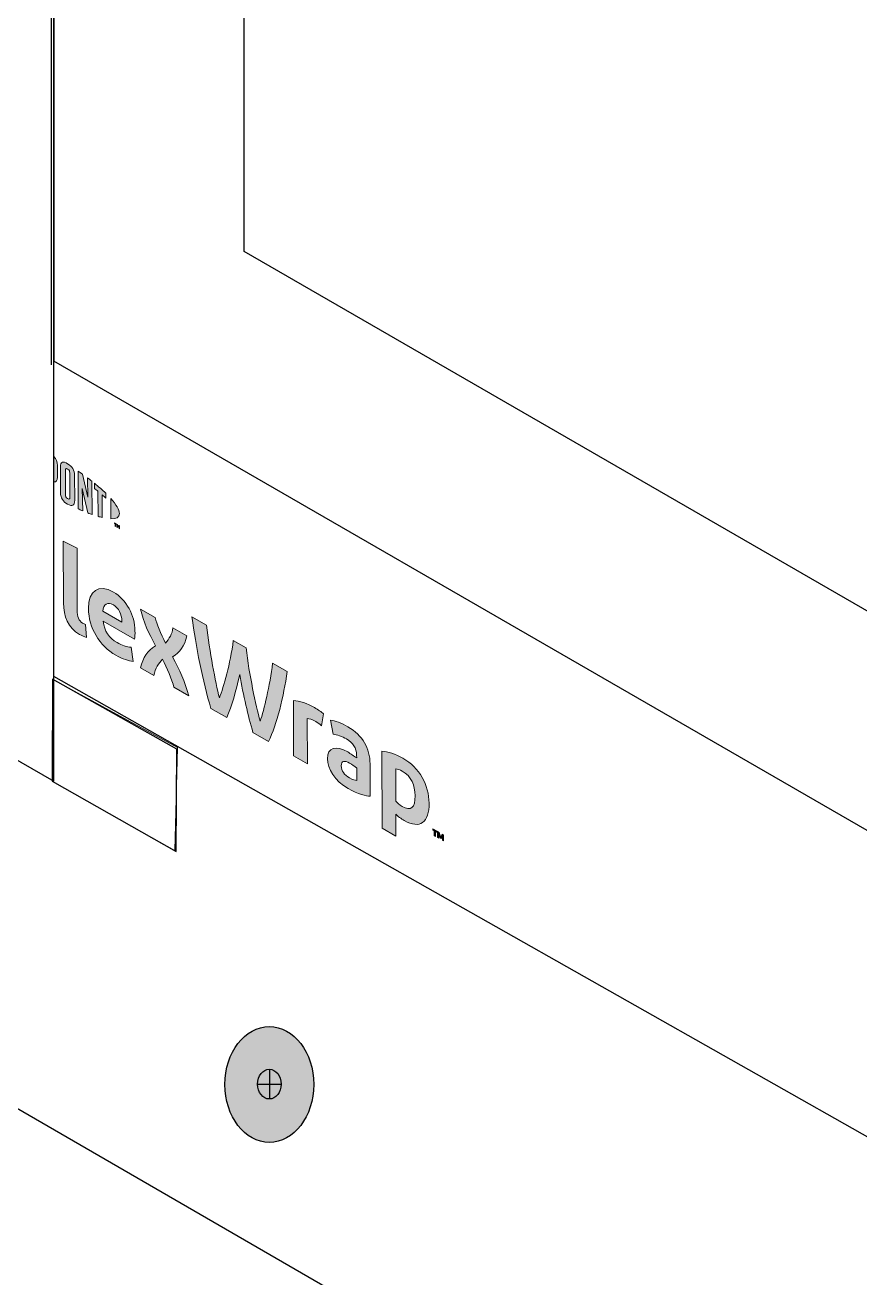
# Model space of a CAD drawing. Header units: inches. Extents: x -20.8 to 74.7, y -53.7 to 19.1.
# Drawn here: x 49.379 to 50.336, y -38.709 to -37.272 of the extents above; entities that cross this region are included whole.
import ezdxf

# ---------------------------------------------------------------- set-up
doc = ezdxf.new("R2010")
doc.units = ezdxf.units.IN
doc.header["$MEASUREMENT"] = 0
doc.layers.add('G-ANNO-TTLB', color=7, linetype='Continuous', lineweight=0)
doc.layers.add('TYVEK', color=7, linetype='Continuous', lineweight=0)

# ---------------------------------------------------------------- blocks, each defined once
blk = doc.blocks.new('Block_21')
at = {"layer": 'TYVEK', "color": 2, "lineweight": 25, "true_color": 0xffff00}
for points in [[(49.4091, -37.6612)], [(50.9984, -38.5617)]]:
    blk.add_lwpolyline(points, dxfattribs=at)
blk = doc.blocks.new('Block_22')
at = {"layer": 'TYVEK', "color": 1, "lineweight": 25, "true_color": 0xff0000}
for points in [[(49.8514, -37.9166)], [(50.9984, -38.5787)]]:
    blk.add_lwpolyline(points, dxfattribs=at)
blk = doc.blocks.new('Block_24')
at = {"layer": 'TYVEK', "color": 1, "lineweight": 25, "true_color": 0xff0000}
for points in [[(49.1492, -37.6148)], [(50.6583, -38.4879)]]:
    blk.add_lwpolyline(points, dxfattribs=at)
blk = doc.blocks.new('Block_25')
at = {"layer": 'TYVEK', "color": 1, "lineweight": 25, "true_color": 0xff0000}
for points in [[(49.8514, -37.9166)], [(50.9984, -38.5787)]]:
    blk.add_lwpolyline(points, dxfattribs=at)
blk = doc.blocks.new('Block_27')
at = {"layer": 'TYVEK', "color": 4, "lineweight": 25, "true_color": 0x00ffff}
for points in [[(50.1369, -37.7328)], [(50.9987, -38.2296)]]:
    blk.add_lwpolyline(points, dxfattribs=at)
blk = doc.blocks.new('Block_29')
at = {"layer": 'TYVEK', "color": 4, "lineweight": 25, "true_color": 0x00ffff}
for points in [[(50.1369, -37.7328)], [(49.8547, -37.894)]]:
    blk.add_lwpolyline(points, dxfattribs=at)
blk = doc.blocks.new('Block_32')
at = {"layer": 'TYVEK', "color": 4, "lineweight": 25, "true_color": 0x00ffff}
for points in [[(49.4119, -37.6588)], [(50.9987, -38.5596)]]:
    blk.add_lwpolyline(points, dxfattribs=at)
blk = doc.blocks.new('Block_33')
at = {"layer": 'TYVEK', "color": 2, "lineweight": 25, "true_color": 0xffff00}
for points in [[(49.4085, -37.6612)], [(50.9984, -38.5617)]]:
    blk.add_lwpolyline(points, dxfattribs=at)
blk = doc.blocks.new('Block_34')
at = {"layer": 'TYVEK', "color": 2, "lineweight": 25, "true_color": 0xffff00}
for points in [[(49.4769, -37.6225)], [(50.9943, -38.4986)]]:
    blk.add_lwpolyline(points, dxfattribs=at)
blk = doc.blocks.new('Block_35')
at = {"layer": 'TYVEK', "color": 1, "lineweight": 25, "true_color": 0xff0000}
for points in [[(49.8514, -37.9166)], [(50.9984, -38.5787)]]:
    blk.add_lwpolyline(points, dxfattribs=at)
blk = doc.blocks.new('Block_37')
at = {"layer": 'TYVEK', "true_color": 0x003b71, "transparency": 33554687}
h = blk.add_hatch(color=156, dxfattribs=at)
h.dxf.hatch_style = 2
edge = h.paths.add_edge_path()
edge.add_spline(control_points=[(49.4483, -37.959), (49.4472, -37.9587), (49.4461, -37.9582), (49.4449, -37.9575), (49.4404, -37.9548), (49.4387, -37.9501), (49.4387, -37.9429), (49.4387, -37.9429), (49.4386, -37.8714), (49.4386, -37.8714), (49.4386, -37.8714), (49.4226, -37.8634), (49.4226, -37.8634), (49.4226, -37.8634), (49.4229, -37.9341), (49.4229, -37.9341), (49.4229, -37.95), (49.4281, -37.9629), (49.4413, -37.9705), (49.4437, -37.9718), (49.4472, -37.9733), (49.4494, -37.9741), (49.4494, -37.9741), (49.4483, -37.959), (49.4483, -37.959)], knot_values=[0, 0, 0, 0, 1, 1, 1, 2, 2, 2, 3, 3, 3, 4, 4, 4, 5, 5, 5, 6, 6, 6, 7, 7, 7, 8, 8, 8, 8], degree=3, periodic=0)
h = blk.add_hatch(color=156, dxfattribs=at)
h.dxf.hatch_style = 2
edge = h.paths.add_edge_path()
edge.add_spline(control_points=[(49.4898, -37.9566), (49.4898, -37.9566), (49.468, -37.944), (49.468, -37.944), (49.469, -37.9357), (49.4734, -37.9328), (49.4801, -37.9365), (49.4863, -37.9401), (49.4898, -37.9476), (49.4898, -37.955), (49.4898, -37.955), (49.4898, -37.9566), (49.4898, -37.9566)], knot_values=[0, 0, 0, 0, 1, 1, 1, 2, 2, 2, 3, 3, 3, 4, 4, 4, 4], degree=3, periodic=0)
edge = h.paths.add_edge_path()
edge.add_spline(control_points=[(49.5049, -37.9664), (49.5049, -37.9486), (49.4951, -37.9307), (49.4801, -37.9219), (49.4631, -37.9123), (49.4516, -37.92), (49.4516, -37.9409), (49.4516, -37.9629), (49.4644, -37.9837), (49.4829, -37.9943), (49.4904, -37.9987), (49.4979, -38.0011), (49.5029, -38.0014), (49.5029, -38.0014), (49.5004, -37.9853), (49.5004, -37.9853), (49.4954, -37.9847), (49.4901, -37.9832), (49.4844, -37.9798), (49.4752, -37.9746), (49.4698, -37.9668), (49.4683, -37.9553), (49.4683, -37.9553), (49.5045, -37.9761), (49.5045, -37.9761), (49.5048, -37.9736), (49.5051, -37.9703), (49.5049, -37.9664)], knot_values=[0, 0, 0, 0, 1, 1, 1, 2, 2, 2, 3, 3, 3, 4, 4, 4, 5, 5, 5, 6, 6, 6, 7, 7, 7, 8, 8, 8, 9, 9, 9, 9], degree=3, periodic=0)
h = blk.add_hatch(color=156, dxfattribs=at)
h.dxf.hatch_style = 2
edge = h.paths.add_edge_path()
edge.add_spline(control_points=[(49.548, -37.9962), (49.5566, -37.9909), (49.5616, -37.9841), (49.5645, -37.9721), (49.5645, -37.9721), (49.5484, -37.9629), (49.5484, -37.9629), (49.5477, -37.9698), (49.544, -37.9755), (49.5398, -37.9804), (49.5347, -37.9698), (49.5297, -37.958), (49.5281, -37.9512), (49.5281, -37.9512), (49.5111, -37.9414), (49.5111, -37.9414), (49.5147, -37.9566), (49.5208, -37.9693), (49.5284, -37.9834), (49.5192, -37.9893), (49.514, -37.9968), (49.5111, -38.009), (49.5111, -38.009), (49.5265, -38.0178), (49.5265, -38.0178), (49.528, -38.0093), (49.5322, -38.0037), (49.5365, -37.999), (49.5413, -38.009), (49.5472, -38.0222), (49.5495, -38.0311), (49.5495, -38.0311), (49.5666, -38.0408), (49.5666, -38.0408), (49.5619, -38.0241), (49.5562, -38.0116), (49.548, -37.9962)], knot_values=[0, 0, 0, 0, 1, 1, 1, 2, 2, 2, 3, 3, 3, 4, 4, 4, 5, 5, 5, 6, 6, 6, 7, 7, 7, 8, 8, 8, 9, 9, 9, 10, 10, 10, 11, 11, 11, 12, 12, 12, 12], degree=3, periodic=0)
h = blk.add_hatch(color=156, dxfattribs=at)
h.dxf.hatch_style = 2
edge = h.paths.add_edge_path()
edge.add_spline(control_points=[(49.6627, -38.0034), (49.6594, -38.0294), (49.6529, -38.0571), (49.6484, -38.07), (49.6433, -38.0515), (49.6358, -38.0168), (49.6322, -37.9859), (49.6322, -37.9859), (49.6176, -37.9775), (49.6176, -37.9775), (49.6142, -38.0044), (49.6066, -38.0305), (49.6017, -38.0432), (49.597, -38.025), (49.5905, -37.9898), (49.5869, -37.96), (49.5869, -37.96), (49.5702, -37.9504), (49.5702, -37.9504), (49.5745, -37.9836), (49.5827, -38.0247), (49.592, -38.0554), (49.592, -38.0554), (49.6101, -38.0658), (49.6101, -38.0658), (49.6158, -38.0525), (49.6206, -38.0359), (49.6249, -38.0166), (49.6292, -38.0408), (49.6344, -38.0632), (49.6401, -38.083), (49.6401, -38.083), (49.658, -38.0933), (49.658, -38.0933), (49.6677, -38.0736), (49.6752, -38.0415), (49.6795, -38.0132), (49.6795, -38.0132), (49.6627, -38.0034), (49.6627, -38.0034)], knot_values=[0, 0, 0, 0, 1, 1, 1, 2, 2, 2, 3, 3, 3, 4, 4, 4, 5, 5, 5, 6, 6, 6, 7, 7, 7, 8, 8, 8, 9, 9, 9, 10, 10, 10, 11, 11, 11, 12, 12, 12, 13, 13, 13, 13], degree=3, periodic=0)
h = blk.add_hatch(color=156, dxfattribs=at)
h.dxf.hatch_style = 2
edge = h.paths.add_edge_path()
edge.add_spline(control_points=[(49.7108, -38.0544), (49.7024, -38.0497), (49.6929, -38.0464), (49.6866, -38.0464), (49.6866, -38.0464), (49.6867, -38.1098), (49.6867, -38.1098), (49.6867, -38.1098), (49.7026, -38.1189), (49.7026, -38.1189), (49.7026, -38.1189), (49.7024, -38.0671), (49.7024, -38.0671), (49.7049, -38.0671), (49.7077, -38.0678), (49.712, -38.0703), (49.7144, -38.0716), (49.7169, -38.0733), (49.7188, -38.0753), (49.7188, -38.0753), (49.7211, -38.0615), (49.7211, -38.0615), (49.7187, -38.0596), (49.7148, -38.0568), (49.7108, -38.0544)], knot_values=[0, 0, 0, 0, 1, 1, 1, 2, 2, 2, 3, 3, 3, 4, 4, 4, 5, 5, 5, 6, 6, 6, 7, 7, 7, 8, 8, 8, 8], degree=3, periodic=0)
h = blk.add_hatch(color=156, dxfattribs=at)
h.dxf.hatch_style = 2
edge = h.paths.add_edge_path()
edge.add_spline(control_points=[(49.759, -38.1379), (49.7573, -38.138), (49.7544, -38.1372), (49.7509, -38.1351), (49.7448, -38.1316), (49.7413, -38.1268), (49.7413, -38.1212), (49.7413, -38.115), (49.7455, -38.115), (49.7508, -38.118), (49.7536, -38.1196), (49.7563, -38.1216), (49.759, -38.1237), (49.759, -38.1237), (49.759, -38.1379), (49.759, -38.1379)], knot_values=[0, 0, 0, 0, 1, 1, 1, 2, 2, 2, 3, 3, 3, 4, 4, 4, 5, 5, 5, 5], degree=3, periodic=0)
edge = h.paths.add_edge_path()
edge.add_spline(control_points=[(49.7743, -38.1191), (49.7743, -38.1012), (49.7658, -38.0861), (49.749, -38.0764), (49.7419, -38.0723), (49.734, -38.0694), (49.7291, -38.069), (49.7291, -38.069), (49.732, -38.0848), (49.732, -38.0848), (49.7367, -38.0854), (49.7422, -38.0875), (49.7472, -38.0904), (49.7548, -38.0948), (49.7588, -38.1009), (49.7588, -38.109), (49.7588, -38.109), (49.759, -38.1122), (49.759, -38.1122), (49.756, -38.1101), (49.7519, -38.1072), (49.7487, -38.1053), (49.7349, -38.0975), (49.7256, -38.0998), (49.7256, -38.113), (49.7256, -38.1248), (49.7336, -38.1383), (49.7494, -38.1473), (49.7608, -38.154), (49.7697, -38.1559), (49.7744, -38.1559), (49.7744, -38.1559), (49.7743, -38.1191), (49.7743, -38.1191)], knot_values=[0, 0, 0, 0, 1, 1, 1, 2, 2, 2, 3, 3, 3, 4, 4, 4, 5, 5, 5, 6, 6, 6, 7, 7, 7, 8, 8, 8, 9, 9, 9, 10, 10, 10, 11, 11, 11, 11], degree=3, periodic=0)
h = blk.add_hatch(color=156, dxfattribs=at)
h.dxf.hatch_style = 2
edge = h.paths.add_edge_path()
edge.add_spline(control_points=[(49.8112, -38.1678), (49.8079, -38.1658), (49.8061, -38.164), (49.8038, -38.1616), (49.8038, -38.1616), (49.8038, -38.1247), (49.8038, -38.1247), (49.8062, -38.125), (49.8083, -38.1255), (49.8111, -38.1272), (49.8216, -38.1332), (49.8259, -38.1436), (49.8259, -38.1555), (49.8261, -38.1691), (49.8213, -38.1736), (49.8112, -38.1678)], knot_values=[0, 0, 0, 0, 1, 1, 1, 2, 2, 2, 3, 3, 3, 4, 4, 4, 5, 5, 5, 5], degree=3, periodic=0)
edge = h.paths.add_edge_path()
edge.add_spline(control_points=[(49.8119, -38.1125), (49.8037, -38.1078), (49.7945, -38.1048), (49.788, -38.1044), (49.788, -38.1044), (49.7883, -38.1928), (49.7883, -38.1928), (49.7883, -38.1928), (49.804, -38.2018), (49.804, -38.2018), (49.804, -38.2018), (49.8038, -38.1766), (49.8038, -38.1766), (49.8067, -38.1796), (49.8095, -38.1816), (49.8136, -38.1839), (49.8315, -38.1943), (49.8422, -38.1859), (49.842, -38.1641), (49.842, -38.143), (49.8308, -38.1233), (49.8119, -38.1125)], knot_values=[0, 0, 0, 0, 1, 1, 1, 2, 2, 2, 3, 3, 3, 4, 4, 4, 5, 5, 5, 6, 6, 6, 7, 7, 7, 7], degree=3, periodic=0)
h = blk.add_hatch(color=156, dxfattribs=at)
h.dxf.hatch_style = 2
edge = h.paths.add_edge_path()
edge.add_spline(control_points=[(49.8463, -38.1934), (49.8463, -38.1934), (49.8463, -38.195), (49.8463, -38.195), (49.8463, -38.195), (49.8479, -38.1958), (49.8479, -38.1958), (49.8479, -38.1958), (49.848, -38.2012), (49.848, -38.2012), (49.848, -38.2012), (49.8495, -38.2021), (49.8495, -38.2021), (49.8495, -38.2021), (49.8495, -38.1968), (49.8495, -38.1968), (49.8495, -38.1968), (49.8511, -38.1976), (49.8511, -38.1976), (49.8511, -38.1976), (49.8511, -38.1961), (49.8511, -38.1961), (49.8511, -38.1961), (49.8463, -38.1934), (49.8463, -38.1934)], knot_values=[0, 0, 0, 0, 1, 1, 1, 2, 2, 2, 3, 3, 3, 4, 4, 4, 5, 5, 5, 6, 6, 6, 7, 7, 7, 8, 8, 8, 8], degree=3, periodic=0)
edge = h.paths.add_edge_path()
edge.add_spline(control_points=[(49.857, -38.1996), (49.8565, -38.2008), (49.8559, -38.2016), (49.8552, -38.2025), (49.8545, -38.2009), (49.854, -38.1994), (49.8534, -38.1975), (49.8534, -38.1975), (49.8517, -38.1965), (49.8517, -38.1965), (49.8517, -38.1965), (49.8517, -38.2033), (49.8517, -38.2033), (49.8517, -38.2033), (49.8533, -38.2041), (49.8533, -38.2041), (49.8533, -38.2041), (49.8533, -38.2011), (49.8533, -38.2011), (49.8533, -38.2011), (49.8531, -38.1998), (49.8531, -38.1998), (49.8537, -38.2012), (49.8542, -38.2026), (49.8547, -38.2037), (49.8547, -38.2037), (49.8558, -38.2044), (49.8558, -38.2044), (49.8562, -38.2039), (49.8567, -38.203), (49.8573, -38.2023), (49.8573, -38.2023), (49.8572, -38.2033), (49.8572, -38.2033), (49.8572, -38.2033), (49.8572, -38.2065), (49.8572, -38.2065), (49.8572, -38.2065), (49.8587, -38.2073), (49.8587, -38.2073), (49.8587, -38.2073), (49.8587, -38.2005), (49.8587, -38.2005), (49.8587, -38.2005), (49.857, -38.1996), (49.857, -38.1996)], knot_values=[0, 0, 0, 0, 1, 1, 1, 2, 2, 2, 3, 3, 3, 4, 4, 4, 5, 5, 5, 6, 6, 6, 7, 7, 7, 8, 8, 8, 9, 9, 9, 10, 10, 10, 11, 11, 11, 12, 12, 12, 13, 13, 13, 14, 14, 14, 15, 15, 15, 15], degree=3, periodic=0)
at = {"layer": 'TYVEK'}
for points, knots in [([(49.4483, -37.959), (49.4472, -37.9587), (49.4461, -37.9582), (49.4449, -37.9575), (49.4404, -37.9548), (49.4387, -37.9501), (49.4387, -37.9429), (49.4387, -37.9429), (49.4386, -37.8714), (49.4386, -37.8714), (49.4386, -37.8714), (49.4226, -37.8634), (49.4226, -37.8634), (49.4226, -37.8634), (49.4229, -37.9341), (49.4229, -37.9341), (49.4229, -37.95), (49.4281, -37.9629), (49.4413, -37.9705), (49.4437, -37.9718), (49.4472, -37.9733), (49.4494, -37.9741), (49.4494, -37.9741), (49.4483, -37.959), (49.4483, -37.959)], [0, 0, 0, 0, 1, 1, 1, 2, 2, 2, 3, 3, 3, 4, 4, 4, 5, 5, 5, 6, 6, 6, 7, 7, 7, 8, 8, 8, 8]), ([(49.5049, -37.9664), (49.5049, -37.9486), (49.4951, -37.9307), (49.4801, -37.9219), (49.4631, -37.9123), (49.4516, -37.92), (49.4516, -37.9409), (49.4516, -37.9629), (49.4644, -37.9837), (49.4829, -37.9943), (49.4904, -37.9987), (49.4979, -38.0011), (49.5029, -38.0014), (49.5029, -38.0014), (49.5004, -37.9853), (49.5004, -37.9853), (49.4954, -37.9847), (49.4901, -37.9832), (49.4844, -37.9798), (49.4752, -37.9746), (49.4698, -37.9668), (49.4683, -37.9553), (49.4683, -37.9553), (49.5045, -37.9761), (49.5045, -37.9761), (49.5048, -37.9736), (49.5051, -37.9703), (49.5049, -37.9664)], [0, 0, 0, 0, 1, 1, 1, 2, 2, 2, 3, 3, 3, 4, 4, 4, 5, 5, 5, 6, 6, 6, 7, 7, 7, 8, 8, 8, 9, 9, 9, 9]), ([(49.4898, -37.9566), (49.4898, -37.9566), (49.468, -37.944), (49.468, -37.944), (49.469, -37.9357), (49.4734, -37.9328), (49.4801, -37.9365), (49.4863, -37.9401), (49.4898, -37.9476), (49.4898, -37.955), (49.4898, -37.955), (49.4898, -37.9566), (49.4898, -37.9566)], [0, 0, 0, 0, 1, 1, 1, 2, 2, 2, 3, 3, 3, 4, 4, 4, 4]), ([(49.548, -37.9962), (49.5566, -37.9909), (49.5616, -37.9841), (49.5645, -37.9721), (49.5645, -37.9721), (49.5484, -37.9629), (49.5484, -37.9629), (49.5477, -37.9698), (49.544, -37.9755), (49.5398, -37.9804), (49.5347, -37.9698), (49.5297, -37.958), (49.5281, -37.9512), (49.5281, -37.9512), (49.5111, -37.9414), (49.5111, -37.9414), (49.5147, -37.9566), (49.5208, -37.9693), (49.5284, -37.9834), (49.5192, -37.9893), (49.514, -37.9968), (49.5111, -38.009), (49.5111, -38.009), (49.5265, -38.0178), (49.5265, -38.0178), (49.528, -38.0093), (49.5322, -38.0037), (49.5365, -37.999), (49.5413, -38.009), (49.5472, -38.0222), (49.5495, -38.0311), (49.5495, -38.0311), (49.5666, -38.0408), (49.5666, -38.0408), (49.5619, -38.0241), (49.5562, -38.0116), (49.548, -37.9962)], [0, 0, 0, 0, 1, 1, 1, 2, 2, 2, 3, 3, 3, 4, 4, 4, 5, 5, 5, 6, 6, 6, 7, 7, 7, 8, 8, 8, 9, 9, 9, 10, 10, 10, 11, 11, 11, 12, 12, 12, 12]), ([(49.6627, -38.0034), (49.6594, -38.0294), (49.6529, -38.0571), (49.6484, -38.07), (49.6433, -38.0515), (49.6358, -38.0168), (49.6322, -37.9859), (49.6322, -37.9859), (49.6176, -37.9775), (49.6176, -37.9775), (49.6142, -38.0044), (49.6066, -38.0305), (49.6017, -38.0432), (49.597, -38.025), (49.5905, -37.9898), (49.5869, -37.96), (49.5869, -37.96), (49.5702, -37.9504), (49.5702, -37.9504), (49.5745, -37.9836), (49.5827, -38.0247), (49.592, -38.0554), (49.592, -38.0554), (49.6101, -38.0658), (49.6101, -38.0658), (49.6158, -38.0525), (49.6206, -38.0359), (49.6249, -38.0166), (49.6292, -38.0408), (49.6344, -38.0632), (49.6401, -38.083), (49.6401, -38.083), (49.658, -38.0933), (49.658, -38.0933), (49.6677, -38.0736), (49.6752, -38.0415), (49.6795, -38.0132), (49.6795, -38.0132), (49.6627, -38.0034), (49.6627, -38.0034)], [0, 0, 0, 0, 1, 1, 1, 2, 2, 2, 3, 3, 3, 4, 4, 4, 5, 5, 5, 6, 6, 6, 7, 7, 7, 8, 8, 8, 9, 9, 9, 10, 10, 10, 11, 11, 11, 12, 12, 12, 13, 13, 13, 13]), ([(49.7108, -38.0544), (49.7024, -38.0497), (49.6929, -38.0464), (49.6866, -38.0464), (49.6866, -38.0464), (49.6867, -38.1098), (49.6867, -38.1098), (49.6867, -38.1098), (49.7026, -38.1189), (49.7026, -38.1189), (49.7026, -38.1189), (49.7024, -38.0671), (49.7024, -38.0671), (49.7049, -38.0671), (49.7077, -38.0678), (49.712, -38.0703), (49.7144, -38.0716), (49.7169, -38.0733), (49.7188, -38.0753), (49.7188, -38.0753), (49.7211, -38.0615), (49.7211, -38.0615), (49.7187, -38.0596), (49.7148, -38.0568), (49.7108, -38.0544)], [0, 0, 0, 0, 1, 1, 1, 2, 2, 2, 3, 3, 3, 4, 4, 4, 5, 5, 5, 6, 6, 6, 7, 7, 7, 8, 8, 8, 8]), ([(49.7743, -38.1191), (49.7743, -38.1012), (49.7658, -38.0861), (49.749, -38.0764), (49.7419, -38.0723), (49.734, -38.0694), (49.7291, -38.069), (49.7291, -38.069), (49.732, -38.0848), (49.732, -38.0848), (49.7367, -38.0854), (49.7422, -38.0875), (49.7472, -38.0904), (49.7548, -38.0948), (49.7588, -38.1009), (49.7588, -38.109), (49.7588, -38.109), (49.759, -38.1122), (49.759, -38.1122), (49.756, -38.1101), (49.7519, -38.1072), (49.7487, -38.1053), (49.7349, -38.0975), (49.7256, -38.0998), (49.7256, -38.113), (49.7256, -38.1248), (49.7336, -38.1383), (49.7494, -38.1473), (49.7608, -38.154), (49.7697, -38.1559), (49.7744, -38.1559), (49.7744, -38.1559), (49.7743, -38.1191), (49.7743, -38.1191)], [0, 0, 0, 0, 1, 1, 1, 2, 2, 2, 3, 3, 3, 4, 4, 4, 5, 5, 5, 6, 6, 6, 7, 7, 7, 8, 8, 8, 9, 9, 9, 10, 10, 10, 11, 11, 11, 11]), ([(49.8119, -38.1125), (49.8037, -38.1078), (49.7945, -38.1048), (49.788, -38.1044), (49.788, -38.1044), (49.7883, -38.1928), (49.7883, -38.1928), (49.7883, -38.1928), (49.804, -38.2018), (49.804, -38.2018), (49.804, -38.2018), (49.8038, -38.1766), (49.8038, -38.1766), (49.8067, -38.1796), (49.8095, -38.1816), (49.8136, -38.1839), (49.8315, -38.1943), (49.8422, -38.1859), (49.842, -38.1641), (49.842, -38.143), (49.8308, -38.1233), (49.8119, -38.1125)], [0, 0, 0, 0, 1, 1, 1, 2, 2, 2, 3, 3, 3, 4, 4, 4, 5, 5, 5, 6, 6, 6, 7, 7, 7, 7]), ([(49.759, -38.1379), (49.7573, -38.138), (49.7544, -38.1372), (49.7509, -38.1351), (49.7448, -38.1316), (49.7413, -38.1268), (49.7413, -38.1212), (49.7413, -38.115), (49.7455, -38.115), (49.7508, -38.118), (49.7536, -38.1196), (49.7563, -38.1216), (49.759, -38.1237), (49.759, -38.1237), (49.759, -38.1379), (49.759, -38.1379)], [0, 0, 0, 0, 1, 1, 1, 2, 2, 2, 3, 3, 3, 4, 4, 4, 5, 5, 5, 5]), ([(49.8112, -38.1678), (49.8079, -38.1658), (49.8061, -38.164), (49.8038, -38.1616), (49.8038, -38.1616), (49.8038, -38.1247), (49.8038, -38.1247), (49.8062, -38.125), (49.8083, -38.1255), (49.8111, -38.1272), (49.8216, -38.1332), (49.8259, -38.1436), (49.8259, -38.1555), (49.8261, -38.1691), (49.8213, -38.1736), (49.8112, -38.1678)], [0, 0, 0, 0, 1, 1, 1, 2, 2, 2, 3, 3, 3, 4, 4, 4, 5, 5, 5, 5]), ([(49.8463, -38.1934), (49.8463, -38.1934), (49.8463, -38.195), (49.8463, -38.195), (49.8463, -38.195), (49.8479, -38.1958), (49.8479, -38.1958), (49.8479, -38.1958), (49.848, -38.2012), (49.848, -38.2012), (49.848, -38.2012), (49.8495, -38.2021), (49.8495, -38.2021), (49.8495, -38.2021), (49.8495, -38.1968), (49.8495, -38.1968), (49.8495, -38.1968), (49.8511, -38.1976), (49.8511, -38.1976), (49.8511, -38.1976), (49.8511, -38.1961), (49.8511, -38.1961), (49.8511, -38.1961), (49.8463, -38.1934), (49.8463, -38.1934)], [0, 0, 0, 0, 1, 1, 1, 2, 2, 2, 3, 3, 3, 4, 4, 4, 5, 5, 5, 6, 6, 6, 7, 7, 7, 8, 8, 8, 8]), ([(49.857, -38.1996), (49.8565, -38.2008), (49.8559, -38.2016), (49.8552, -38.2025), (49.8545, -38.2009), (49.854, -38.1994), (49.8534, -38.1975), (49.8534, -38.1975), (49.8517, -38.1965), (49.8517, -38.1965), (49.8517, -38.1965), (49.8517, -38.2033), (49.8517, -38.2033), (49.8517, -38.2033), (49.8533, -38.2041), (49.8533, -38.2041), (49.8533, -38.2041), (49.8533, -38.2011), (49.8533, -38.2011), (49.8533, -38.2011), (49.8531, -38.1998), (49.8531, -38.1998), (49.8537, -38.2012), (49.8542, -38.2026), (49.8547, -38.2037), (49.8547, -38.2037), (49.8558, -38.2044), (49.8558, -38.2044), (49.8562, -38.2039), (49.8567, -38.203), (49.8573, -38.2023), (49.8573, -38.2023), (49.8572, -38.2033), (49.8572, -38.2033), (49.8572, -38.2033), (49.8572, -38.2065), (49.8572, -38.2065), (49.8572, -38.2065), (49.8587, -38.2073), (49.8587, -38.2073), (49.8587, -38.2073), (49.8587, -38.2005), (49.8587, -38.2005), (49.8587, -38.2005), (49.857, -38.1996), (49.857, -38.1996)], [0, 0, 0, 0, 1, 1, 1, 2, 2, 2, 3, 3, 3, 4, 4, 4, 5, 5, 5, 6, 6, 6, 7, 7, 7, 8, 8, 8, 9, 9, 9, 10, 10, 10, 11, 11, 11, 12, 12, 12, 13, 13, 13, 14, 14, 14, 15, 15, 15, 15])]:
    blk.add_open_spline(points, degree=3, knots=knots, dxfattribs=at)
blk = doc.blocks.new('Block_38')
at = {"layer": 'TYVEK', "true_color": 0x003b71, "transparency": 33554687}
h = blk.add_hatch(color=156, dxfattribs=at)
h.dxf.hatch_style = 2
edge = h.paths.add_edge_path()
edge.add_spline(control_points=[(49.4119, -37.7666), (49.4119, -37.7666), (49.4119, -37.7955), (49.4119, -37.7955), (49.4148, -37.7961), (49.4161, -37.7941), (49.4161, -37.79), (49.4161, -37.79), (49.4161, -37.7766), (49.4161, -37.7766), (49.4161, -37.7728), (49.4147, -37.7694), (49.4119, -37.7666)], knot_values=[0, 0, 0, 0, 1, 1, 1, 2, 2, 2, 3, 3, 3, 4, 4, 4, 4], degree=3, periodic=0)
h = blk.add_hatch(color=156, dxfattribs=at)
h.dxf.hatch_style = 2
edge = h.paths.add_edge_path()
edge.add_spline(control_points=[(49.4277, -37.8147), (49.4258, -37.8136), (49.4252, -37.8123), (49.4252, -37.8105), (49.4252, -37.8105), (49.4251, -37.7823), (49.4251, -37.7823), (49.4251, -37.7805), (49.4256, -37.7797), (49.4277, -37.7809), (49.4297, -37.7822), (49.4301, -37.7834), (49.4301, -37.7853), (49.4301, -37.7853), (49.4302, -37.8133), (49.4302, -37.8133), (49.4302, -37.8151), (49.4297, -37.8158), (49.4277, -37.8147)], knot_values=[0, 0, 0, 0, 1, 1, 1, 2, 2, 2, 3, 3, 3, 4, 4, 4, 5, 5, 5, 6, 6, 6, 6], degree=3, periodic=0)
edge = h.paths.add_edge_path()
edge.add_spline(control_points=[(49.4356, -37.7882), (49.4356, -37.7818), (49.4331, -37.7782), (49.4276, -37.7747), (49.4226, -37.7715), (49.4195, -37.7723), (49.4195, -37.7783), (49.4195, -37.7783), (49.4195, -37.8078), (49.4195, -37.8078), (49.4197, -37.8141), (49.4223, -37.8183), (49.4277, -37.8211), (49.433, -37.8239), (49.4358, -37.8232), (49.4358, -37.8164), (49.4358, -37.8164), (49.4356, -37.7882), (49.4356, -37.7882)], knot_values=[0, 0, 0, 0, 1, 1, 1, 2, 2, 2, 3, 3, 3, 4, 4, 4, 5, 5, 5, 6, 6, 6, 6], degree=3, periodic=0)
h = blk.add_hatch(color=156, dxfattribs=at)
h.dxf.hatch_style = 2
edge = h.paths.add_edge_path()
edge.add_spline(control_points=[(49.451, -37.8132), (49.451, -37.8132), (49.4448, -37.7867), (49.4448, -37.7867), (49.4432, -37.7855), (49.4412, -37.7841), (49.4396, -37.7831), (49.4396, -37.7831), (49.4397, -37.8264), (49.4397, -37.8264), (49.4408, -37.8269), (49.4436, -37.8282), (49.445, -37.8288), (49.445, -37.8288), (49.4445, -37.803), (49.4445, -37.803), (49.4445, -37.803), (49.451, -37.8312), (49.451, -37.8312), (49.4524, -37.8318), (49.4544, -37.8325), (49.4557, -37.833), (49.4557, -37.833), (49.4556, -37.7949), (49.4556, -37.7949), (49.4543, -37.7938), (49.4518, -37.7919), (49.4506, -37.791), (49.4506, -37.791), (49.451, -37.8132), (49.451, -37.8132)], knot_values=[0, 0, 0, 0, 1, 1, 1, 2, 2, 2, 3, 3, 3, 4, 4, 4, 5, 5, 5, 6, 6, 6, 7, 7, 7, 8, 8, 8, 9, 9, 9, 10, 10, 10, 10], degree=3, periodic=0)
h = blk.add_hatch(color=156, dxfattribs=at)
h.dxf.hatch_style = 2
edge = h.paths.add_edge_path()
edge.add_spline(control_points=[(49.4584, -37.8031), (49.4598, -37.8042), (49.4611, -37.8053), (49.4624, -37.8063), (49.4624, -37.8063), (49.4625, -37.8352), (49.4625, -37.8352), (49.4637, -37.8355), (49.4659, -37.8361), (49.4674, -37.8365), (49.4674, -37.8365), (49.4673, -37.8105), (49.4673, -37.8105), (49.4688, -37.8118), (49.4701, -37.813), (49.4714, -37.8141), (49.4714, -37.8141), (49.4713, -37.8085), (49.4713, -37.8085), (49.4674, -37.8047), (49.4633, -37.8011), (49.4584, -37.7971), (49.4584, -37.7971), (49.4584, -37.8031), (49.4584, -37.8031)], knot_values=[0, 0, 0, 0, 1, 1, 1, 2, 2, 2, 3, 3, 3, 4, 4, 4, 5, 5, 5, 6, 6, 6, 7, 7, 7, 8, 8, 8, 8], degree=3, periodic=0)
h = blk.add_hatch(color=156, dxfattribs=at)
h.dxf.hatch_style = 2
edge = h.paths.add_edge_path()
edge.add_spline(control_points=[(49.4871, -37.8319), (49.4872, -37.8362), (49.4836, -37.8381), (49.4773, -37.838), (49.4773, -37.838), (49.4773, -37.8147), (49.4773, -37.8147), (49.4835, -37.8217), (49.4871, -37.8277), (49.4871, -37.8319)], knot_values=[0, 0, 0, 0, 1, 1, 1, 2, 2, 2, 3, 3, 3, 3], degree=3, periodic=0)
h = blk.add_hatch(color=156, dxfattribs=at)
h.dxf.hatch_style = 2
edge = h.paths.add_edge_path()
edge.add_spline(control_points=[(49.4813, -37.8425), (49.4813, -37.8425), (49.4813, -37.8432), (49.4813, -37.8432), (49.4813, -37.8432), (49.4822, -37.8436), (49.4822, -37.8436), (49.4822, -37.8436), (49.4822, -37.8464), (49.4822, -37.8464), (49.4822, -37.8464), (49.4827, -37.8468), (49.4827, -37.8468), (49.4827, -37.8468), (49.4827, -37.844), (49.4827, -37.844), (49.4827, -37.844), (49.4837, -37.8444), (49.4837, -37.8444), (49.4837, -37.8444), (49.4837, -37.8439), (49.4837, -37.8439), (49.4837, -37.8439), (49.4813, -37.8425), (49.4813, -37.8425)], knot_values=[0, 0, 0, 0, 1, 1, 1, 2, 2, 2, 3, 3, 3, 4, 4, 4, 5, 5, 5, 6, 6, 6, 7, 7, 7, 8, 8, 8, 8], degree=3, periodic=0)
edge = h.paths.add_edge_path()
edge.add_spline(control_points=[(49.4866, -37.8457), (49.4866, -37.8457), (49.4858, -37.8466), (49.4858, -37.8466), (49.4858, -37.8466), (49.4848, -37.8446), (49.4848, -37.8446), (49.4848, -37.8446), (49.4842, -37.8443), (49.4842, -37.8443), (49.4842, -37.8443), (49.4842, -37.8476), (49.4842, -37.8476), (49.4842, -37.8476), (49.4848, -37.8479), (49.4848, -37.8479), (49.4848, -37.8479), (49.4848, -37.8455), (49.4848, -37.8455), (49.4848, -37.8455), (49.4856, -37.8476), (49.4856, -37.8476), (49.4856, -37.8476), (49.4858, -37.8476), (49.4858, -37.8476), (49.4858, -37.8476), (49.4866, -37.8466), (49.4866, -37.8466), (49.4866, -37.8466), (49.4866, -37.849), (49.4866, -37.849), (49.4866, -37.849), (49.4872, -37.8493), (49.4872, -37.8493), (49.4872, -37.8493), (49.4872, -37.8459), (49.4872, -37.8459), (49.4872, -37.8459), (49.4866, -37.8457), (49.4866, -37.8457)], knot_values=[0, 0, 0, 0, 1, 1, 1, 2, 2, 2, 3, 3, 3, 4, 4, 4, 5, 5, 5, 6, 6, 6, 7, 7, 7, 8, 8, 8, 9, 9, 9, 10, 10, 10, 11, 11, 11, 12, 12, 12, 13, 13, 13, 13], degree=3, periodic=0)
at = {"layer": 'TYVEK'}
for points, knots in [([(49.4119, -37.7666), (49.4119, -37.7666), (49.4119, -37.7955), (49.4119, -37.7955), (49.4148, -37.7961), (49.4161, -37.7941), (49.4161, -37.79), (49.4161, -37.79), (49.4161, -37.7766), (49.4161, -37.7766), (49.4161, -37.7728), (49.4147, -37.7694), (49.4119, -37.7666)], [0, 0, 0, 0, 1, 1, 1, 2, 2, 2, 3, 3, 3, 4, 4, 4, 4]), ([(49.4356, -37.7882), (49.4356, -37.7818), (49.4331, -37.7782), (49.4276, -37.7747), (49.4226, -37.7715), (49.4195, -37.7723), (49.4195, -37.7783), (49.4195, -37.7783), (49.4195, -37.8078), (49.4195, -37.8078), (49.4197, -37.8141), (49.4223, -37.8183), (49.4277, -37.8211), (49.433, -37.8239), (49.4358, -37.8232), (49.4358, -37.8164), (49.4358, -37.8164), (49.4356, -37.7882), (49.4356, -37.7882)], [0, 0, 0, 0, 1, 1, 1, 2, 2, 2, 3, 3, 3, 4, 4, 4, 5, 5, 5, 6, 6, 6, 6]), ([(49.4277, -37.8147), (49.4258, -37.8136), (49.4252, -37.8123), (49.4252, -37.8105), (49.4252, -37.8105), (49.4251, -37.7823), (49.4251, -37.7823), (49.4251, -37.7805), (49.4256, -37.7797), (49.4277, -37.7809), (49.4297, -37.7822), (49.4301, -37.7834), (49.4301, -37.7853), (49.4301, -37.7853), (49.4302, -37.8133), (49.4302, -37.8133), (49.4302, -37.8151), (49.4297, -37.8158), (49.4277, -37.8147)], [0, 0, 0, 0, 1, 1, 1, 2, 2, 2, 3, 3, 3, 4, 4, 4, 5, 5, 5, 6, 6, 6, 6]), ([(49.451, -37.8132), (49.451, -37.8132), (49.4448, -37.7867), (49.4448, -37.7867), (49.4432, -37.7855), (49.4412, -37.7841), (49.4396, -37.7831), (49.4396, -37.7831), (49.4397, -37.8264), (49.4397, -37.8264), (49.4408, -37.8269), (49.4436, -37.8282), (49.445, -37.8288), (49.445, -37.8288), (49.4445, -37.803), (49.4445, -37.803), (49.4445, -37.803), (49.451, -37.8312), (49.451, -37.8312), (49.4524, -37.8318), (49.4544, -37.8325), (49.4557, -37.833), (49.4557, -37.833), (49.4556, -37.7949), (49.4556, -37.7949), (49.4543, -37.7938), (49.4518, -37.7919), (49.4506, -37.791), (49.4506, -37.791), (49.451, -37.8132), (49.451, -37.8132)], [0, 0, 0, 0, 1, 1, 1, 2, 2, 2, 3, 3, 3, 4, 4, 4, 5, 5, 5, 6, 6, 6, 7, 7, 7, 8, 8, 8, 9, 9, 9, 10, 10, 10, 10]), ([(49.4584, -37.8031), (49.4598, -37.8042), (49.4611, -37.8053), (49.4624, -37.8063), (49.4624, -37.8063), (49.4625, -37.8352), (49.4625, -37.8352), (49.4637, -37.8355), (49.4659, -37.8361), (49.4674, -37.8365), (49.4674, -37.8365), (49.4673, -37.8105), (49.4673, -37.8105), (49.4688, -37.8118), (49.4701, -37.813), (49.4714, -37.8141), (49.4714, -37.8141), (49.4713, -37.8085), (49.4713, -37.8085), (49.4674, -37.8047), (49.4633, -37.8011), (49.4584, -37.7971), (49.4584, -37.7971), (49.4584, -37.8031), (49.4584, -37.8031)], [0, 0, 0, 0, 1, 1, 1, 2, 2, 2, 3, 3, 3, 4, 4, 4, 5, 5, 5, 6, 6, 6, 7, 7, 7, 8, 8, 8, 8]), ([(49.4871, -37.8319), (49.4872, -37.8362), (49.4836, -37.8381), (49.4773, -37.838), (49.4773, -37.838), (49.4773, -37.8147), (49.4773, -37.8147), (49.4835, -37.8217), (49.4871, -37.8277), (49.4871, -37.8319)], [0, 0, 0, 0, 1, 1, 1, 2, 2, 2, 3, 3, 3, 3]), ([(49.4813, -37.8425), (49.4813, -37.8425), (49.4813, -37.8432), (49.4813, -37.8432), (49.4813, -37.8432), (49.4822, -37.8436), (49.4822, -37.8436), (49.4822, -37.8436), (49.4822, -37.8464), (49.4822, -37.8464), (49.4822, -37.8464), (49.4827, -37.8468), (49.4827, -37.8468), (49.4827, -37.8468), (49.4827, -37.844), (49.4827, -37.844), (49.4827, -37.844), (49.4837, -37.8444), (49.4837, -37.8444), (49.4837, -37.8444), (49.4837, -37.8439), (49.4837, -37.8439), (49.4837, -37.8439), (49.4813, -37.8425), (49.4813, -37.8425)], [0, 0, 0, 0, 1, 1, 1, 2, 2, 2, 3, 3, 3, 4, 4, 4, 5, 5, 5, 6, 6, 6, 7, 7, 7, 8, 8, 8, 8]), ([(49.4866, -37.8457), (49.4866, -37.8457), (49.4858, -37.8466), (49.4858, -37.8466), (49.4858, -37.8466), (49.4848, -37.8446), (49.4848, -37.8446), (49.4848, -37.8446), (49.4842, -37.8443), (49.4842, -37.8443), (49.4842, -37.8443), (49.4842, -37.8476), (49.4842, -37.8476), (49.4842, -37.8476), (49.4848, -37.8479), (49.4848, -37.8479), (49.4848, -37.8479), (49.4848, -37.8455), (49.4848, -37.8455), (49.4848, -37.8455), (49.4856, -37.8476), (49.4856, -37.8476), (49.4856, -37.8476), (49.4858, -37.8476), (49.4858, -37.8476), (49.4858, -37.8476), (49.4866, -37.8466), (49.4866, -37.8466), (49.4866, -37.8466), (49.4866, -37.849), (49.4866, -37.849), (49.4866, -37.849), (49.4872, -37.8493), (49.4872, -37.8493), (49.4872, -37.8493), (49.4872, -37.8459), (49.4872, -37.8459), (49.4872, -37.8459), (49.4866, -37.8457), (49.4866, -37.8457)], [0, 0, 0, 0, 1, 1, 1, 2, 2, 2, 3, 3, 3, 4, 4, 4, 5, 5, 5, 6, 6, 6, 7, 7, 7, 8, 8, 8, 9, 9, 9, 10, 10, 10, 11, 11, 11, 12, 12, 12, 13, 13, 13, 13])]:
    blk.add_open_spline(points, degree=3, knots=knots, dxfattribs=at)
blk = doc.blocks.new('Block_36')
at = {"layer": 'TYVEK'}
for name in ['Block_38', 'Block_37']:
    blk.add_blockref(name, (0, 0), dxfattribs=at)
blk = doc.blocks.new('Block_70')
at = {"layer": 'TYVEK', "color": 18, "lineweight": 25, "true_color": 0x000000}
for points in [[(48.4104, -37.276)], [(49.7393, -38.0453)]]:
    blk.add_lwpolyline(points, dxfattribs=at)
blk = doc.blocks.new('Block_86')
at = {"layer": 'TYVEK', "true_color": 0x003b71, "transparency": 33554687}
h = blk.add_hatch(color=156, dxfattribs=at)
h.dxf.hatch_style = 2
edge = h.paths.add_edge_path()
edge.add_ellipse((49.6589, -38.4866), major_axis=(0, 0.0664), ratio=0.766948, start_angle=0, end_angle=360)
at = {"layer": 'TYVEK', "color": 252, "lineweight": 25, "true_color": 0x838484}
for p, q in [((49.6589, -38.469), (49.6589, -38.5033)), ((49.6454, -38.4862), (49.6724, -38.4862))]:
    blk.add_line(p, q, dxfattribs=at)
at = {"layer": 'TYVEK', "color": 18, "lineweight": 25, "true_color": 0x000000}
blk.add_ellipse((49.6589, -38.4866), major_axis=(0, 0.0664), ratio=0.766948, dxfattribs=at)
at = {"layer": 'TYVEK', "color": 252, "lineweight": 25, "true_color": 0x838484}
blk.add_ellipse((49.6589, -38.4862), major_axis=(0, 0.0171), ratio=0.788846, dxfattribs=at)

msp = doc.modelspace()

# ---------------------------------------------------------------- hatches: boundary and pattern name
at = {"layer": 'G-ANNO-TTLB', "true_color": 0xb9529f, "transparency": 33554687}
h = msp.add_hatch(color=233, dxfattribs=at)
edge = h.paths.add_edge_path()
edge.add_spline(control_points=[(70.2653, -53.7487), (70.2653, -53.7487), (29.5652, -53.7487), (29.5652, -53.7487), (29.5652, -53.7487), (29.5652, -19.6134), (29.5652, -19.6134), (29.5652, -19.6134), (70.2653, -19.6134), (70.2653, -19.6134), (70.2653, -19.6134), (70.2653, -53.7487), (70.2653, -53.7487)], knot_values=[0, 0, 0, 0, 1, 1, 1, 2, 2, 2, 3, 3, 3, 4, 4, 4, 4], degree=3, periodic=0)
edge = h.paths.add_edge_path()
edge.add_spline(control_points=[(29.6903, -19.7385), (29.6903, -19.7385), (29.6903, -53.6237), (29.6903, -53.6237), (29.6903, -53.6237), (70.1402, -53.6237), (70.1402, -53.6237), (70.1402, -53.6237), (70.1402, -19.7385), (70.1402, -19.7385), (70.1402, -19.7385), (29.6903, -19.7385), (29.6903, -19.7385)], knot_values=[0, 0, 0, 0, 1, 1, 1, 2, 2, 2, 3, 3, 3, 4, 4, 4, 4], degree=3, periodic=0)
edge.add_line((29.6903, -19.7385), (29.6903, -19.7385))
at = {"layer": 'TYVEK', "true_color": 0x000000, "transparency": 33554687}
h = msp.add_hatch(dxfattribs=at)
h.set_pattern_fill('_U', color=18, scale=10, angle=45, style=2, pattern_type=0)
h.set_pattern_definition([(45, (0, 0), (-7.071, 7.071), [])])
h.paths.add_polyline_path([(49.5504, -38.2184), (49.4098, -38.1389), (49.4105, -38.0219), (49.5537, -38.1003)])

# ---------------------------------------------------------------- linework, layer by layer
at = {"layer": 'G-ANNO-TTLB'}
for points in [[(70.2653, -53.7487), (70.2653, -53.7487), (29.5652, -53.7487), (29.5652, -53.7487), (29.5652, -53.7487), (29.5652, -19.6134), (29.5652, -19.6134), (29.5652, -19.6134), (70.2653, -19.6134), (70.2653, -19.6134), (70.2653, -19.6134), (70.2653, -53.7487), (70.2653, -53.7487)], [(29.6903, -19.7385), (29.6903, -19.7385), (29.6903, -53.6237), (29.6903, -53.6237), (29.6903, -53.6237), (70.1402, -53.6237), (70.1402, -53.6237), (70.1402, -53.6237), (70.1402, -19.7385), (70.1402, -19.7385), (70.1402, -19.7385), (29.6903, -19.7385), (29.6903, -19.7385)]]:
    msp.add_open_spline(points, degree=3, knots=[0, 0, 0, 0, 1, 1, 1, 2, 2, 2, 3, 3, 3, 4, 4, 4, 4], dxfattribs=at)
at = {"layer": 'TYVEK', "color": 2, "lineweight": 25, "true_color": 0xffff00}
for p, q in [((49.4091, -37.3105), (49.4091, -33.135)), ((49.4091, -37.6612), (49.4091, -33.475))]:
    msp.add_line(p, q, dxfattribs=at)
at = {"layer": 'TYVEK', "color": 1, "lineweight": 25, "true_color": 0xff0000}
msp.add_line((49.4119, -33.1403), (49.4119, -37.6571), dxfattribs=at)
at = {"layer": 'TYVEK', "color": 18, "lineweight": 25, "true_color": 0x000000}
msp.add_line((48.4036, -37.9545), (52.1368, -40.1157), dxfattribs=at)
at = {"layer": 'TYVEK', "color": 4, "lineweight": 25, "true_color": 0x00ffff}
msp.add_line((50.9987, -38.9178), (49.4119, -38.0187), dxfattribs=at)
at = {"layer": 'TYVEK', "color": 1, "lineweight": 25, "true_color": 0xff0000}
for points in [[(49.4119, -33.2756), (49.1288, -33.1103), (49.1288, -37.9759), (49.4119, -38.1387)], [(49.4098, -38.1389), (49.552, -38.2193), (49.5527, -38.1021), (49.4105, -38.0219)]]:
    msp.add_lwpolyline(points, close=True, dxfattribs=at)
at = {"layer": 'TYVEK', "color": 3, "lineweight": 25, "true_color": 0x00ff00}
for points in [[(49.4119, -37.6571), (49.4119, -33.1403), (51.0035, -34.0598), (51.0035, -38.576)], [(49.6299, -37.5313), (49.6299, -33.5185), (50.7855, -34.1856), (50.7855, -38.1984)], [(49.6299, -37.5313), (49.6299, -33.5185), (50.7855, -34.1856), (50.7855, -38.1984)]]:
    msp.add_lwpolyline(points, close=True, dxfattribs=at)
at = {"layer": 'TYVEK', "color": 33, "lineweight": 25, "true_color": 0xcc9966}
msp.add_lwpolyline([(49.4769, -37.6225)], dxfattribs=at)
at = {"layer": 'TYVEK', "color": 4, "lineweight": 25, "true_color": 0x00ffff}
msp.add_lwpolyline([(49.4119, -37.6588)], dxfattribs=at)
at = {"layer": 'TYVEK'}
msp.add_lwpolyline([(49.5504, -38.2184), (49.4098, -38.1389), (49.4105, -38.0219), (49.5537, -38.1003)], close=True, dxfattribs=at)

# ---------------------------------------------------------------- block references
for name in ['Block_70', 'Block_24', 'Block_34', 'Block_32', 'Block_33', 'Block_21', 'Block_29', 'Block_27', 'Block_36', 'Block_22', 'Block_25', 'Block_35', 'Block_86']:
    msp.add_blockref(name, (0, 0), dxfattribs=at)

doc.saveas('drawing.dxf')
